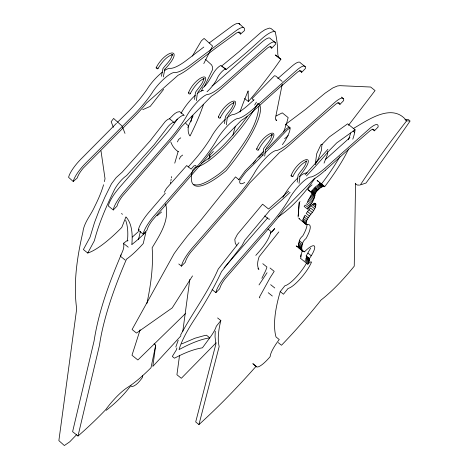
<?xml version="1.0" encoding="UTF-8"?>
<svg xmlns="http://www.w3.org/2000/svg" width="469" height="469" viewBox="0 0 469 469"><rect width="100%" height="100%" fill="white"/><g stroke="black" fill="none" stroke-linecap="round" stroke-linejoin="round"><path stroke-width="0.7" d="M348.584 149.066A76.594 18.59 -51.1 0 1 324.636 186.75C321.482 185.091 314.646 192.36 314.916 195.268C314.166 200.55 310.46 204.859 307.377 209.01L304.129 206.395L305.202 205.053L308.444 207.667M258.888 106.428C257.141 127.632 242.256 145.085 230.607 161.969C225.149 170.399 216.666 176.004 208.207 181.069C203.751 183.268 198.721 185.994 193.621 184.546M355.549 183.244L354.242 266.181C344.293 278.463 333.512 290.2 321.072 300.008C308.596 315.696 295.423 330.838 281.494 345.254L278.252 342.64M300.477 249.103C296.824 247.292 299.029 242.192 299.896 239.284A3.177 0.774 -51.1 0 1 302.74 235.948A29.242 7.099 -51.1 0 0 307.013 224.458M300.969 257.733L300.436 258.284L307.816 264.24L309.317 260.746L309.399 258.589L311.258 255.763A17.746 4.309 -51.1 0 0 306.755 249.643L304.434 251.841C299.902 250.933 302.147 244.8 303.144 241.898A3.177 0.774 -51.1 0 1 305.987 238.563A29.242 7.099 -51.1 0 0 307.887 224.493L306.386 224.622L298.823 218.536L299.556 218.718M215.253 331.155L215.042 336.783L215.922 343.924L195.702 421.948L198.944 424.562A220.799 53.601 -51.1 0 0 256.092 366.277A17.933 4.356 -51.1 0 0 270.15 356.657A22.125 5.37 -51.1 0 1 279.243 339.55L276.001 336.93A311.105 75.521 -51.1 0 1 280.228 291.607L284.876 285.773A20.108 4.883 -51.1 0 0 306.609 262.933M298.126 217.135L299.234 202.444L300.049 201.6M298.178 215.963L299.234 202.444M203.763 78.341C203.206 83.652 198.481 87.691 195.485 92.323L194.529 99.481M271.997 134.533C271.44 139.85 266.714 143.883 263.713 148.515L262.763 155.673M306.386 224.622L306.023 224.176C306.064 216.186 316.112 211.894 315.795 203.968L314.717 203.095M327.661 151.469L327.233 155.046L324.038 163.124M142.711 375.358L142.435 377.504C139.686 381.127 136.602 385.495 132 386.691L130.939 385.741M196.37 100.677L197.408 92.885M224.487 123.628L225.437 116.47C228.438 111.839 233.163 107.8 233.72 102.488L233.867 103.192L233.486 102.518L234.119 102.899L233.245 102.828L233.72 102.764C228.169 105.296 223.25 112.038 220.137 117.912M226.328 124.824L227.365 117.033M264.698 156.165L265.642 149.078M297.182 182.148L298.132 174.99C301.127 170.358 305.858 166.319 306.409 161.008L306.562 161.711L306.181 161.037L306.808 161.418L305.935 161.354L306.409 161.283C300.864 163.822 295.939 170.558 292.832 176.432M299.023 183.35L300.054 175.553M154.09 343.836L155.708 345.137L152.835 366.389A847.02 205.61 -51.1 0 0 180.981 335.745M179.563 355.256L176.924 374.749L181.321 378.295L216.127 342.798M182.787 331.425L189.816 279.43M315.238 164.519L316.704 153.691L320.925 144.698L322.326 144.452M352.788 139.158A76.594 18.59 -51.1 0 0 354.699 132.369L355.056 129.755L347.67 123.804L329.361 136.936L321.933 144.505L321.417 150.35L318.416 158.592L315.479 164.179M170.511 183.209L170.704 181.913M190.936 121.84L192.19 115.919M308.291 217.809L305.043 215.195L303.355 218.419L302.693 220.793L305.935 223.414M170.904 180.624L171.15 179.281M171.402 177.933L171.654 176.584M282.244 84.197L275.373 118.54L276.774 120.709L275.708 119.847M146.903 303.449C150.795 285.187 153.451 266.462 152.149 247.755C159.947 234.676 170.013 220.002 165.575 203.939M161.4 76.283L163.013 68.433C166.413 63.919 171.384 60.067 172.27 54.615L172.275 55.096M163.3 76.898L164.895 69.131M104.405 181.632L105.021 178.689L100.999 150.883M155.708 345.137L151.006 367.719A71.945 17.464 -51.1 0 1 127.533 387.447A31.147 7.563 -51.1 0 0 105.589 409.824A144.587 35.099 -51.1 0 1 77.995 436.029L72.607 431.685L94.093 340.899C98.707 311.041 109.347 282.508 121.102 254.819M302.288 250.235L300.752 257.159L300.84 254.749M201.705 91.103L202.415 88.055C210.722 82.233 212.052 70.538 220.747 65.431L225.806 69.189M77.995 436.029L99.481 345.243A489.577 118.845 -51.1 0 1 126.495 259.164A39.906 9.685 -51.1 0 0 143.244 243.54L145.976 231.973A65.83 15.981 -51.1 0 1 132.352 244.126L131.795 244.554L131.848 244.167A292.914 71.106 -51.1 0 0 125.944 216.889L121.793 227.418A73.357 17.81 -51.1 0 1 87.738 253.037L83.394 249.531L90.042 237.191L94.556 222.423L99.205 210.212L104.898 197.127L111.47 183.801L116.148 177.616L122.233 172.111L149.892 141.14L165.387 121.336L167.908 119.314L169.549 118.827L174.116 122.473A15.284 3.711 -51.1 0 1 184.247 115.339M138.461 239.682L140.389 231.522M176.901 347.869L176.403 349.839L172.305 356.452L174.468 358.199C183.291 353.585 192.548 349.405 202.444 347.805L209.772 337.844A17.845 4.332 -51.1 0 0 216.273 326.307L220.835 320.55L217.593 317.935M198.944 424.562L219.17 346.538A217.903 52.897 -51.1 0 1 220.835 320.55M286.33 124.385L288.165 117.596L282.285 112.853L276.018 116.019M174.755 163.153L178.109 151.569L178.372 151.78C174.855 149.511 172.287 146 170.851 142.095M140.155 329.719L131.988 355.25L137.874 359.993L185.378 313.661M175.816 346.996L178.214 340.254M103.59 184.751C101.363 192.366 98.144 199.647 94.586 206.723C90.775 215.318 83.951 222.564 82.866 232.19C77.08 257.211 73.158 283.223 76.682 308.878L58.871 440.631L64.353 445.55L69.729 441.827L76.594 434.704M164.25 192.331L166.489 188.374L186.697 165.557L191.076 169.092L193.932 165.868L195.972 165.428M310.431 204.947L307.189 202.327L311.17 195.063L314.418 197.678M193.105 115.825L187.829 127.416M204.255 86.788L212.709 69.324L212.451 66.78L211.566 64.88L205.592 59.428M283.563 131.9L285.234 127.527L285.691 124.303L305.665 109.277L325.046 93.19L332.802 87.932L337.457 85.974L339.884 85.663L370.662 87.029L375.059 90.57L348.49 125.334M310.648 248.107L306.151 255.974L309.517 258.982M261.86 278.357L265.765 270.484L266.931 267.025L262.792 263.689M203.792 63.591L212.574 46.038L204.097 38.435L201.389 40.815L192.325 56.11M180.542 335.147C192.53 312.811 208.043 292.433 218.226 269.089L238.938 242.666M188.45 92.786C195.268 75.925 217.211 68.058 197.953 92.106M190.179 93.759C193.292 87.891 198.217 81.149 203.763 78.616L203.288 78.681L204.162 78.745L203.704 78.552L203.915 79.044M218.407 116.933C225.22 100.073 247.163 92.211 227.905 116.253M256.684 148.984C263.496 132.117 285.439 124.256 266.181 148.298M258.413 149.957C261.526 144.083 266.451 137.347 271.997 134.808L271.522 134.879L272.149 134.873M291.102 175.459C297.915 158.592 319.858 150.731 300.6 174.773M87.738 253.037L94.386 240.691A249.66 60.607 -51.1 0 1 113.609 191.458A12.722 3.09 -51.1 0 1 126.577 175.611L154.237 144.645L168.33 126.284A8.635 2.099 -51.1 0 1 174.116 122.473M315.701 192.56L312.454 189.945L311.674 191.194L314.922 193.814M156.212 67.571C166.137 48.7 185.882 46.959 164.807 69.295M157.877 68.65C161.477 62.94 166.143 56.638 172.328 54.609L171.847 54.656L172.686 54.902L172.234 54.685M254.644 105.091L256.414 102.142M192.519 275.907L172.229 307.893L136.479 333.06L132.082 329.519L174.157 253.594L178.337 247.796L187.201 236.265L201.289 219.668L235.485 176.907L238.827 179.604L245.123 170.933L255.329 160.82M259.011 284.923L267.06 272.753M314.992 178.197C304.856 192.923 292.978 206.899 278.082 216.995M313.708 210.634L310.46 208.019L308.96 209.749L306.204 213.401L309.446 216.016M247.239 116.576C234.365 134.116 220.154 151.546 201.512 163.212M128.823 388.232C122.303 396.534 114.577 403.897 106.199 410.311M208.23 159.202L209.766 157.244L209.62 155.292L213.383 151.458M272.02 231.956L274.711 228.561L270.314 233.345M278.844 231.897L259.117 256.772C257.762 260.723 256.572 265.735 258.894 269.411L257.891 268.608M163.663 89.333L150.191 106.41L142.711 109.687M224.059 267.91L224.991 266.826M327.919 149.33L305.043 174.826M225.454 266.286L266.591 219.14A44.033 10.687 -51.1 0 0 267.799 217.751M129.127 387.851L130.47 386.462M165.34 193.169L149.042 212.105A19.874 4.825 -51.1 0 0 138.332 230.179L143.209 234.113L146.92 230.32L147.647 228.245A13.859 3.365 -51.1 0 1 152.343 220.324L199.266 166.214A49.966 12.13 -51.1 0 0 211.425 150.93L241.342 120.386A49.966 12.13 -51.1 0 0 252.615 111.751L277.83 89.087L297.639 71.986A13.859 3.365 -51.1 0 1 301.374 71.3L301.69 72.314L305.401 68.521A19.874 4.825 -51.1 0 0 296.883 70.086L253.776 108.403A44.033 10.687 -51.1 0 1 238.375 118.481A19.874 4.825 -51.1 0 0 215.904 141.427A44.033 10.687 -51.1 0 1 198.774 164.549L153.92 216.039A19.874 4.825 -51.1 0 0 143.209 234.113M188.268 166.976L193.896 160.615A44.033 10.687 -51.1 0 0 211.027 137.493A19.874 4.825 -51.1 0 1 225.226 119.431M169.508 118.763C172.434 116.089 175.342 111.722 179.639 111.628L183.737 114.928M255.804 255.394C262.007 248.506 268.807 240.626 270.982 231.569L267.969 229.007M269.007 146.961L286.166 129.075L289.033 126.993M113.252 209.965L116.969 206.172L117.69 204.097A13.859 3.365 -51.1 0 1 122.386 196.177L169.309 142.066A49.966 12.13 -51.1 0 0 181.468 126.782L211.384 96.239A49.966 12.13 -51.1 0 0 222.664 87.597L247.872 64.939L267.682 47.838A13.859 3.365 -51.1 0 1 271.416 47.152L271.733 48.166L275.45 44.373A19.874 4.825 -51.1 0 0 266.925 45.939L223.819 84.25A44.033 10.687 -51.1 0 1 208.424 94.333A19.874 4.825 -51.1 0 0 185.947 117.273A44.033 10.687 -51.1 0 1 168.822 140.401L123.963 191.891A19.874 4.825 -51.1 0 0 113.252 209.965L108.374 206.032A19.874 4.825 -51.1 0 1 119.085 187.958L163.945 136.467A44.033 10.687 -51.1 0 0 177.393 119.079M138.332 230.179L139.258 229.235M181.485 266.158L185.196 262.364L185.923 260.295A13.859 3.365 -51.1 0 1 190.619 252.369L237.543 198.264A49.966 12.13 -51.1 0 0 249.701 182.974L279.618 152.431A49.966 12.13 -51.1 0 0 290.891 143.795L316.106 121.131L335.915 104.03A13.859 3.365 -51.1 0 1 339.65 103.344L339.966 104.358L343.677 100.565A19.874 4.825 -51.1 0 0 335.159 102.131L292.052 140.448A44.033 10.687 -51.1 0 1 276.657 150.526A19.874 4.825 -51.1 0 0 254.18 173.471A44.033 10.687 -51.1 0 1 237.05 196.593L192.196 248.083A19.874 4.825 -51.1 0 0 181.485 266.158L178.777 263.977M212.105 289.572L215.898 292.633L219.615 288.84L220.342 286.77A13.859 3.365 -51.1 0 1 225.038 278.844L271.961 224.739A49.966 12.13 -51.1 0 0 284.12 209.45L314.037 178.906A49.966 12.13 -51.1 0 0 325.31 170.27M372.216 129.086L374.379 130.833L378.096 127.04A19.874 4.825 -51.1 0 0 369.572 128.606L326.465 166.923A44.033 10.687 -51.1 0 1 311.07 177.001A19.874 4.825 -51.1 0 0 288.599 199.946A44.033 10.687 -51.1 0 1 271.469 223.068L226.615 274.558A19.874 4.825 -51.1 0 0 215.898 292.633M258.741 157.396L262.159 153.943M307.377 209.01L312.12 204.812L314.482 203.628L315.795 203.968M116.464 123.306L80.574 159.489A19.874 5.212 -48.1 0 0 68.597 177.346L73.234 181.509L77.156 178.056L78.047 175.904A13.859 3.635 -48.1 0 1 83.294 168.072L133.419 117.561A49.966 13.103 -48.1 0 0 146.521 103.069L178.103 75.239A49.966 13.103 -48.1 0 0 189.74 67.923L216.068 47.873L236.687 32.9A13.859 3.635 -48.1 0 1 240.339 32.883L240.55 34.061L244.466 30.608A19.874 5.212 -48.1 0 0 236.142 30.643L191.164 64.452A44.033 11.549 -48.1 0 1 175.441 72.543A19.874 5.212 -48.1 0 0 151.71 93.448A44.033 11.549 -48.1 0 1 133.102 115.62L85.211 163.652A19.874 5.212 -48.1 0 0 73.234 181.509M117.461 122.315L128.465 111.458A44.033 11.549 -48.1 0 0 147.073 89.286A19.874 5.212 -48.1 0 1 162.397 72.132M288.722 191.159L268.567 209.016L262.581 204.197L237.472 234.254L234.799 239.337L235.291 243.229L236.857 245.897M138.49 231.516L132.381 237.033M288.212 135.57L287.175 136.514A44.033 10.687 -51.1 0 1 284.624 138.724M325.31 170.27L350.525 147.606L370.328 130.505A13.859 3.365 -51.1 0 1 374.069 129.819L374.379 130.833M254.081 99.756L248.898 104.47A44.033 10.687 -51.1 0 1 233.498 114.547A19.874 4.825 -51.1 0 0 226.674 118.159M325.222 159.683L349.933 137.564M277.754 78.593L292.005 66.152A19.874 4.825 -51.1 0 1 300.377 62.828L305.255 66.762M161.559 212.017L157.115 215.787M127.574 240.269L123.441 243.335C124.942 247.738 122.063 252.252 120.398 256.203L125.182 260.055M128.008 240.62L127.451 241.048C128.107 234.066 128.06 226.803 125.633 220.131M203.81 47.047L186.527 60.29A44.033 11.549 -48.1 0 1 170.798 68.374A19.874 5.212 -48.1 0 0 164.449 70.649M209.174 42.996L231.504 26.481A19.874 5.212 -48.1 0 1 239.852 24.47M285.691 124.303L290.088 127.844L287.221 129.925A464.222 112.689 -51.1 0 1 264.68 153.304M355.056 129.755L336.742 142.887L329.32 150.455A148.567 36.066 -51.1 0 1 306.445 175.975M312.02 184.868L309.235 187.36L307.793 189.64L311.668 192.648M323.598 186.117L320.356 183.502L318.076 184.622L321.324 187.242M353.198 128.629C367.848 120.099 392.377 102.271 406.652 120.838L410.129 120.984A780.369 189.435 -51.1 0 1 366.025 183.021L360.333 184.944A256.654 62.301 -51.1 0 1 406.652 120.838L404.935 119.454L408.411 119.601L409.302 120.316M181.626 343.953L194.981 338.219L204.367 335.605L206.524 335.229L209.772 337.844A270.25 65.601 -51.1 0 0 179.064 349.616A65.003 15.782 -51.1 0 1 193.867 320.345A162.051 39.337 -51.1 0 0 221.474 271.703L242.18 245.287L244.853 240.204L269.968 210.147A148.567 36.066 -51.1 0 0 290.123 192.302M238.528 179.826L239.254 179.492M359.606 185.108L357.226 185.021L355.291 183.66M269.728 219.175L268.485 218.994L264.68 215.922M180.776 137.816L178.648 139.404L177.423 141.914M182.658 155.063L180.53 156.652L179.31 159.161M297.557 246.753L296.209 245.908L303.115 251.466M275.625 55.195L280.896 59.2A131.566 31.939 -51.1 0 1 248.394 101.556L244.589 98.49M275.18 31.892L270.83 28.392L269.452 28.093L265.278 29.512L261.127 32.25L238.709 51.959L221.69 66.018L226.04 69.523A289.742 70.332 -51.1 0 0 260.717 39.759A32.132 7.803 -51.1 0 1 275.18 31.892A663.529 161.072 -51.1 0 1 277.765 53.296A71.892 17.453 -51.1 0 0 280.896 59.2M275.297 42.609L270.42 38.681A19.874 4.825 -51.1 0 0 262.048 42.005L218.941 80.322A44.033 10.687 -51.1 0 1 212.07 85.903M341.362 97.06L343.531 98.807M270.109 46.853L271.733 48.166M299.521 70.567L301.69 72.314M337.797 102.611L339.966 104.358M275.221 54.867L279.975 58.695M353.075 131.062L354.699 132.369M324.513 186.428L317.091 180.395L318.287 181.632M320.743 183.49L323.985 186.105M319.325 182.464L323.012 185.437M319.887 183.619L323.129 186.234M319.348 183.848L322.59 186.463M318.738 184.188L321.986 186.803M317.361 185.161L320.608 187.776M316.604 185.788L319.852 188.403M319.067 189.113L315.819 186.498L315.016 187.283L318.258 189.898M314.541 187.635L317.789 190.25M314.025 188.104L317.267 190.719M313.485 188.667L316.727 191.282M312.952 189.288L316.194 191.909M312.02 190.59L315.268 193.205M311.434 191.727L314.676 194.342M311.305 192.161L314.552 194.776M308.104 189.775L314.916 195.268M311.305 192.466L314.676 195.251M311.627 193.334L314.869 195.948M311.457 194.137L314.705 196.757M310.765 196.089L314.013 198.709M310.249 197.209L313.491 199.829M309.622 198.41L312.87 201.025M314.371 203.388L315.995 204.695M308.901 199.671L312.143 202.286M313.169 203.593L315.877 205.774M308.086 200.984L311.328 203.599M312.196 204.543L315.444 207.157M311.469 206.178L314.711 208.799M306.222 203.687L309.47 206.307M308.96 209.749L312.207 212.363M307.523 211.566L310.771 214.181M304.082 216.889L307.33 219.504M303.355 218.419L306.603 221.034M302.886 219.738L306.134 222.353M303.771 222.113L304.85 222.986M305.935 223.854L307.013 224.727M302.775 221.561L306.023 224.176M299.392 240.749L302.634 243.37M298.993 242.121L302.241 244.736M298.712 243.382L301.954 245.996M298.536 244.531L301.784 247.151M298.477 245.568L301.725 248.183M308.016 253.149L311.258 255.763M298.53 246.483L301.778 249.098M303.355 250.974L304.434 251.841M298.7 247.269L301.942 249.883M298.982 247.925L302.224 250.546M306.151 255.974L309.399 258.589M306.298 256.86L309.54 259.474M306.228 257.452L309.476 260.066M309.317 260.746L306.069 258.132L305.823 258.894L309.071 261.514M305.489 259.738L308.731 262.353M305.067 260.653L308.315 263.267M270.068 268.016L274.201 271.352L270.291 277.413L259.287 297.416L259.908 297.932M280.228 291.607L283.475 294.221L288.118 288.394A20.108 4.883 -51.1 0 0 300.477 278.58A20.108 4.883 -51.1 0 0 311.486 262.136A5.575 1.354 -51.1 0 0 307.816 264.24M270.648 284.665L274.781 287.995M268.204 292.697L272.342 296.033M123.441 243.335L128.225 247.186M256.092 366.277L252.85 363.663L256.455 366.764M238.938 23.45L243.575 27.612M238.487 32.214L240.55 34.061M253.694 100.249L252.029 98.613L274.447 75.749L275.831 76.089L282.133 81.354M121.6 213.389L122.397 214.362M272.143 135.236L271.979 134.779M125 133.389L122.087 126.055L113.609 118.446L111.153 121.723L113.369 127.304M321.265 183.807L321.394 184.129A76.594 18.59 -51.1 0 0 339.902 156.64M248.394 101.556L248.119 90.898A357.894 86.876 -51.1 0 0 239.946 112.021M209.807 154.758L209.848 158.352M292.879 176.104A0.991 0.616 27.6 0 1 292.193 176.649A0.991 0.616 27.6 0 1 291.091 175.904A0.991 0.616 27.6 0 1 291.589 175.23M297.921 177.95A19.874 4.825 -51.1 0 0 283.716 196.013A44.033 10.687 -51.1 0 1 282.848 197.426M299.369 176.684A19.874 4.825 -51.1 0 1 306.193 173.067A44.033 10.687 -51.1 0 0 307.148 172.791M350.677 132.979A76.594 18.59 -51.1 0 1 348.326 139.756M185.742 123.071A86.026 20.882 -51.1 0 0 188.515 125.551A90.013 21.85 -51.1 0 0 190.062 135.969A192.39 46.701 -51.1 0 0 203.399 104.722M232.97 135.213A357.894 86.876 -51.1 0 1 235.374 126.237M207.022 91.766A12.663 3.072 -51.1 0 0 217.094 78.64A6.982 1.694 -51.1 0 1 221.896 71.651A6.982 1.694 -51.1 0 1 226.04 69.523M190.162 93.255A0.991 0.616 27.6 0 1 189.623 93.988A0.991 0.616 27.6 0 1 188.421 93.173A0.991 0.616 27.6 0 1 189.171 92.581M181.069 113.346A19.874 4.825 -51.1 0 1 195.268 95.283M197.244 93.583A19.874 4.825 -51.1 0 1 203.546 90.4M220.113 117.402A0.991 0.616 27.6 0 1 219.721 118.129A0.991 0.616 27.6 0 1 218.507 117.567A0.991 0.616 27.6 0 1 218.689 116.74M157.766 67.976A0.991 0.58 30.7 0 1 157.648 68.791A0.991 0.58 30.7 0 1 156.429 68.357A0.991 0.58 30.7 0 1 156.329 67.466M258.396 149.447A0.991 0.616 27.6 0 1 257.927 150.18A0.991 0.616 27.6 0 1 256.707 149.494A0.991 0.616 27.6 0 1 257.17 148.755M253.178 163.329A19.874 4.825 -51.1 0 1 263.971 151.059M265.472 149.781A19.874 4.825 -51.1 0 1 268.772 147.495M282.373 144.669A49.538 12.024 -51.1 0 0 285.175 140.682A28.949 7.029 -51.1 0 0 290.088 127.844M244.736 182.459A49.538 12.024 -51.1 0 1 243.646 183.039A20.595 5.001 -51.1 0 1 239.876 180.454A23.087 5.605 -51.1 0 1 246.172 171.783A464.222 112.689 -51.1 0 0 263.215 154.793M195.432 167.075L192.577 170.3A86.8 21.07 -51.1 0 0 226.14 170.657A69.06 16.761 -51.1 0 0 257.915 103.356A57.628 13.988 -51.1 0 1 195.432 167.075"/></g></svg>
